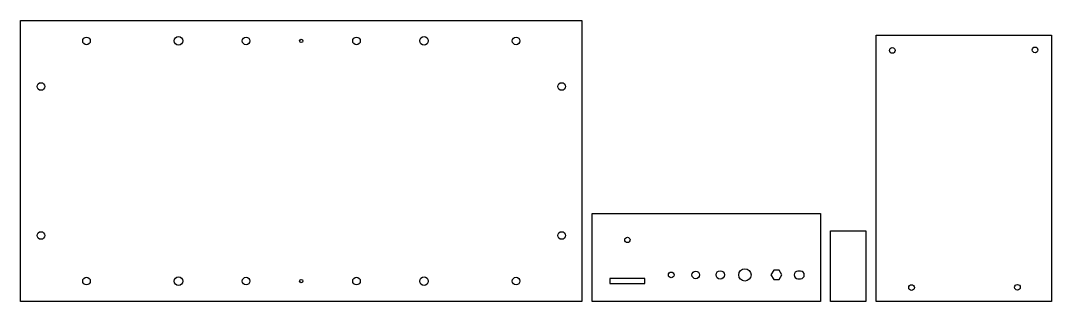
# Model space of a CAD drawing. Header units: millimetres. Extents: x 4 to 592, y 4 to 164.
import ezdxf

# ---------------------------------------------------------------- set-up
doc = ezdxf.new("R2010")
doc.units = ezdxf.units.MM
doc.layers.add('CUT', color=1, linetype='Continuous')

msp = doc.modelspace()

# ---------------------------------------------------------------- linework, layer by layer
at = {"layer": 'CUT'}
for points in [[(324.075, 3.925), (3.925, 3.925), (3.925, 164.075), (324.075, 164.075)], [(591.835, 3.925), (491.925, 3.925), (491.925, 155.745), (591.835, 155.745)], [(329.925, 3.925), (329.925, 54.075), (460.075, 54.075), (460.075, 3.925)], [(486.075, 3.925), (465.925, 3.925), (465.925, 44.075), (486.075, 44.075)], [(438.0888, 19), (436.5444, 21.675), (433.4556, 21.675), (431.9112, 19), (433.4556, 16.325), (436.5444, 16.325)], [(359.925, 16.925), (340.075, 16.925), (340.075, 14.075), (359.925, 14.075)]]:
    msp.add_lwpolyline(points, close=True, dxfattribs=at)
msp.add_lwpolyline([(448.75, 21.175), (447.25, 21.175, 1), (447.25, 16.825), (448.75, 16.825, 1)], format="xyb", close=True, dxfattribs=at)
for centre, radius in [((41.5, 152.5), 2.175), ((94, 152.5), 2.425), ((132.5, 152.5), 2.175), ((164, 152.5), 0.925), ((195.5, 152.5), 2.175), ((234, 152.5), 2.425), ((286.5, 152.5), 2.175), ((501.11, 147.08), 1.625), ((582.51, 147.35), 1.625), ((15.5, 126.5), 2.175), ((312.5, 126.5), 2.175), ((15.5, 41.5), 2.175), ((312.5, 41.5), 2.175), ((350, 39), 1.525), ((41.5, 15.5), 2.175), ((94, 15.5), 2.425), ((132.5, 15.5), 2.175), ((195.5, 15.5), 2.175), ((234, 15.5), 2.425), ((286.5, 15.5), 2.175), ((375, 19), 1.625), ((389, 19), 2.175), ((403, 19), 2.425), ((417, 19), 3.525), ((164, 15.5), 0.925), ((512.07, 11.81), 1.625), ((572.44, 11.96), 1.625)]:
    msp.add_circle(centre, radius, dxfattribs=at)

doc.saveas('drawing.dxf')
